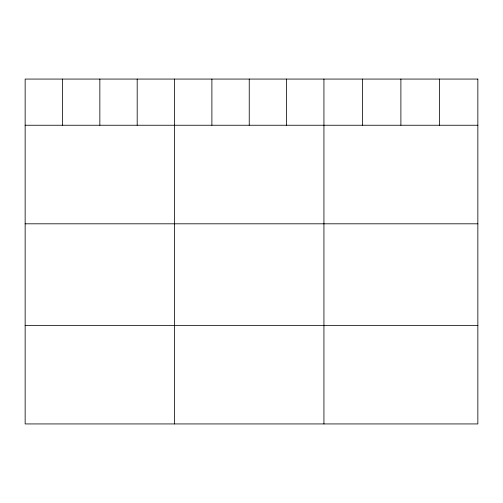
<?xml version="1.0" encoding="UTF-8"?>
<svg xmlns="http://www.w3.org/2000/svg" width="503" height="503" viewBox="0 0 503 503"><rect width="100%" height="100%" fill="white"/><g stroke="black" fill="none" stroke-linecap="round" stroke-linejoin="round"><path stroke-width="0.75" d="M25.15 125.241L477.85 125.241M25.15 223.81L477.85 223.81M25.15 325.366L477.85 325.366M439.37 79.065L439.37 125.241M400.891 79.065L400.891 125.241M362.411 79.065L362.411 125.241M323.932 79.065L323.932 423.935M286.584 79.065L286.584 125.241M249.237 79.065L249.237 125.241M211.889 79.065L211.889 125.241M174.541 79.065L174.541 423.935M137.193 79.065L137.193 125.241M99.846 79.065L99.846 125.241M62.498 79.065L62.498 125.241M477.85 79.065L25.15 79.065L25.15 423.935L477.85 423.935L477.85 79.065"/></g></svg>
